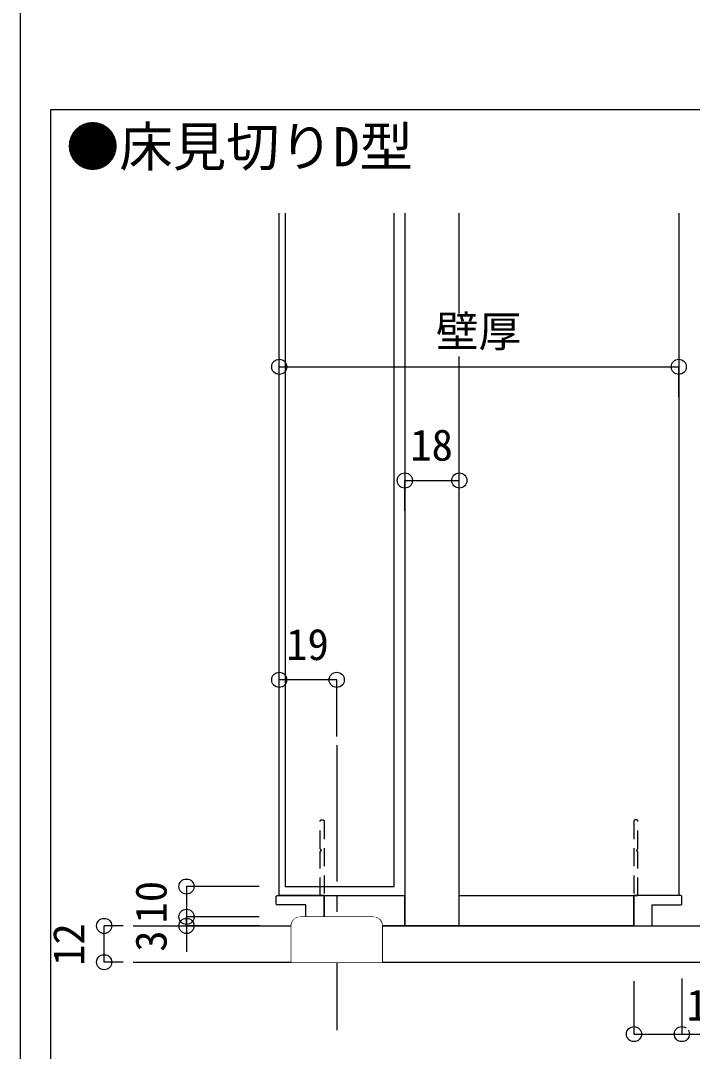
# Model space of a CAD drawing. Units: millimetres, scale not verified. Extents: x -1051 to 1051, y -744 to 744.
# Drawn here: x -987.5 to -765.5, y -568.7 to -228.1 of the extents above; entities that cross this region are included whole.
import ezdxf
from ezdxf.enums import TextEntityAlignment as Align

# ---------------------------------------------------------------- set-up
doc = ezdxf.new("R2010")
doc.units = ezdxf.units.MM
doc.header["$LTSCALE"] = 5
doc.linetypes.add('CHAIN2', pattern=[12, 9, -1, 1, -1])
doc.linetypes.add('DASHED1', pattern=[1.8, 1.2, -0.6])
for name, color, linetype in [('0-0', 7, 'Continuous'), ('5-0', 7, 'Continuous'), ('5-1', 5, 'Continuous')]:
    doc.layers.add(name, color=color, linetype=linetype)
doc.styles.add('ＭＳ ゴシック', font='')
doc.styles.get('ＭＳ ゴシック').set_extended_font_data('MS Gothic')

msp = doc.modelspace()

# ---------------------------------------------------------------- linework, layer by layer
at = {"layer": '0-0', "color": 2}
msp.add_line((-987.5, -687.5), (-987.5, 687.5), dxfattribs=at)
at = {"layer": '5-0', "linetype": 'CHAIN2'}
msp.add_line((-883.051, -467.508), (-883.051, -561.653), dxfattribs=at)
at = {"layer": '5-0', "linetype": 'DASHED1'}
for p, q in [((-888.251, -492.219), (-887.551, -492.219)), ((-887.251, -492.519), (-887.251, -517.219))]:
    msp.add_line(p, q, dxfattribs=at)
at = {"layer": '5-0', "color": 6, "linetype": 'DASHED1'}
for p, q in [((-784.851, -492.519), (-784.851, -517.219)), ((-783.851, -492.219), (-784.551, -492.219))]:
    msp.add_line(p, q, dxfattribs=at)
at = {"layer": '5-0'}
for p, q in [((-887.251, -527.219), (-887.251, -517.219)), ((-887.251, -517.219), (-860.551, -517.219)), ((-860.551, -527.219), (-860.551, -517.219)), ((-842.551, -527.219), (-842.551, -517.219)), ((-842.551, -517.219), (-784.851, -517.219)), ((-784.851, -527.219), (-784.851, -517.219)), ((-950.258, -527.219), (-700.722, -527.219)), ((-894.551, -527.219), (-894.551, -525.219)), ((-894.551, -525.219), (-892.551, -525.219)), ((-894.551, -527.219), (-892.551, -527.219)), ((-892.551, -527.219), (-892.551, -525.219)), ((-887.251, -527.219), (-860.551, -527.219)), ((-842.551, -527.219), (-784.851, -527.219)), ((-950.258, -539.219), (-700.722, -539.219))]:
    msp.add_line(p, q, dxfattribs=at)
for points in [[(-888.551, -492.519), (-888.546, -492.46), (-888.528, -492.404), (-888.501, -492.352), (-888.463, -492.306), (-888.418, -492.269), (-888.366, -492.241), (-888.31, -492.224), (-888.251, -492.219)], [(-887.551, -492.219), (-887.493, -492.224), (-887.437, -492.241), (-887.385, -492.269), (-887.339, -492.306), (-887.302, -492.352), (-887.274, -492.404), (-887.257, -492.46), (-887.251, -492.519)]]:
    msp.add_lwpolyline(points, dxfattribs=at)
at = {"layer": '5-0', "linetype": 'DASHED1'}
msp.add_lwpolyline([(-887.251, -517.219), (-888.551, -517.219), (-888.551, -502.719), (-888.051, -502.219), (-888.551, -501.719), (-888.551, -492.519)], dxfattribs=at)
at = {"layer": '5-0', "color": 6}
for points in [[(-784.551, -492.219), (-784.581, -492.22), (-784.61, -492.224), (-784.638, -492.232), (-784.666, -492.241), (-784.693, -492.254), (-784.718, -492.269), (-784.742, -492.287), (-784.783, -492.328), (-784.801, -492.352), (-784.816, -492.377), (-784.828, -492.404), (-784.838, -492.432), (-784.846, -492.46), (-784.85, -492.489), (-784.851, -492.519)], [(-783.551, -492.519), (-783.557, -492.46), (-783.574, -492.404), (-783.602, -492.352), (-783.639, -492.306), (-783.685, -492.269), (-783.737, -492.241), (-783.793, -492.224), (-783.851, -492.219)]]:
    msp.add_lwpolyline(points, dxfattribs=at)
at = {"layer": '5-0', "color": 6, "linetype": 'DASHED1'}
msp.add_lwpolyline([(-784.851, -517.219), (-783.551, -517.219), (-783.551, -502.719), (-784.051, -502.219), (-783.551, -501.719), (-783.551, -492.519)], dxfattribs=at)
at = {"layer": '5-0'}
for points in [[(-902.751, -517.219), (-887.251, -517.219), (-887.251, -526.919), (-887.257, -526.977), (-887.274, -527.033), (-887.302, -527.085), (-887.339, -527.131), (-887.385, -527.168), (-887.437, -527.196), (-887.493, -527.213), (-887.551, -527.219), (-892.951, -527.219), (-893.01, -527.213), (-893.066, -527.196), (-893.118, -527.168), (-893.163, -527.131), (-893.201, -527.085), (-893.228, -527.033), (-893.246, -526.977), (-893.251, -526.919), (-893.251, -520.219), (-902.751, -520.219), (-902.81, -520.213), (-902.866, -520.196), (-902.918, -520.168), (-902.963, -520.131), (-903.001, -520.085), (-903.028, -520.033), (-903.046, -519.977), (-903.051, -519.919), (-903.051, -517.519), (-903.046, -517.46), (-903.028, -517.404), (-903.001, -517.352), (-902.963, -517.306), (-902.918, -517.269), (-902.866, -517.241), (-902.81, -517.224)], [(-769.351, -517.219), (-784.851, -517.219), (-784.851, -526.919), (-784.846, -526.977), (-784.828, -527.033), (-784.801, -527.085), (-784.763, -527.131), (-784.718, -527.168), (-784.666, -527.196), (-784.61, -527.213), (-784.551, -527.219), (-779.151, -527.219), (-779.093, -527.213), (-779.037, -527.196), (-778.985, -527.168), (-778.939, -527.131), (-778.902, -527.085), (-778.874, -527.033), (-778.857, -526.977), (-778.851, -526.919), (-778.851, -520.219), (-769.351, -520.219), (-769.293, -520.213), (-769.237, -520.196), (-769.185, -520.168), (-769.139, -520.131), (-769.102, -520.085), (-769.074, -520.033), (-769.057, -519.977), (-769.051, -519.919), (-769.051, -517.519), (-769.057, -517.46), (-769.074, -517.404), (-769.102, -517.352), (-769.139, -517.306), (-769.185, -517.269), (-769.237, -517.241), (-769.293, -517.224)], [(-895.051, -524.219), (-871.051, -524.219), (-870.466, -524.276), (-869.903, -524.447), (-869.385, -524.724), (-868.93, -525.097), (-868.557, -525.552), (-868.28, -526.07), (-868.109, -526.633), (-868.051, -527.219), (-868.051, -539.219), (-898.051, -539.219), (-898.051, -527.219), (-897.994, -526.633), (-897.823, -526.07), (-897.546, -525.552), (-897.173, -525.097), (-896.718, -524.724), (-896.199, -524.447), (-895.637, -524.276)]]:
    msp.add_lwpolyline(points, close=True, dxfattribs=at)
at = {"layer": '5-1'}
for p, q in [((-902.051, -352.5), (-902.051, -342.5)), ((-902.051, -342.5), (-770.051, -342.5)), ((-770.051, -352.5), (-770.051, -342.5)), ((-860.551, -390.066), (-860.551, -380.066)), ((-860.551, -380.066), (-842.551, -380.066)), ((-842.551, -390.066), (-842.551, -380.066)), ((-902.051, -464.6), (-902.051, -445.938)), ((-883.051, -445.938), (-902.051, -445.938)), ((-883.051, -464.6), (-883.051, -445.938)), ((-908.731, -514.219), (-932.692, -514.219)), ((-932.692, -514.219), (-932.692, -524.219)), ((-932.692, -527.219), (-932.692, -524.219)), ((-908.731, -524.219), (-932.692, -524.219)), ((-953.595, -527.219), (-959.901, -527.219)), ((-959.901, -539.219), (-959.901, -527.219)), ((-908.731, -527.219), (-932.692, -527.219)), ((-953.595, -539.219), (-959.901, -539.219)), ((-784.851, -545.435), (-784.851, -562.955)), ((-784.851, -562.955), (-769.051, -562.955))]:
    msp.add_line(p, q, dxfattribs=at)
for points in [[(-908.731, -524.219), (-932.692, -524.219), (-932.692, -535.735)], [(-769.051, -544.617), (-769.051, -562.955), (-739.013, -562.955)]]:
    msp.add_lwpolyline(points, dxfattribs=at)
for centre in [(-902.051, -342.5), (-770.051, -342.5), (-860.551, -380.066), (-842.551, -380.066), (-902.051, -445.938), (-883.051, -445.938), (-932.692, -514.219), (-932.692, -524.219), (-959.901, -527.219), (-932.692, -527.219), (-959.901, -539.219), (-784.851, -562.955), (-769.051, -562.955)]:
    msp.add_circle(centre, 2.5, dxfattribs=at)

# ---------------------------------------------------------------- next in the draw order: wipeouts: each hides what was drawn before it
at = {"color": 7}
for points in [[(-858.748, -376.611), (-858.748, -362.5), (-844.355, -362.5), (-844.355, -376.611)], [(-899.748, -442.483), (-899.748, -428.372), (-885.355, -428.372), (-885.355, -442.483)], [(-963.356, -540.415), (-977.467, -540.415), (-977.467, -526.022), (-963.356, -526.022)], [(-936.147, -535.735), (-950.258, -535.735), (-950.258, -528.397), (-936.147, -528.397)], [(-767.517, -561.625), (-767.517, -547.514), (-739.013, -547.514), (-739.013, -561.625)]]:
    msp.add_wipeout(points, dxfattribs=at)

# ---------------------------------------------------------------- next in the draw order: linework, layer by layer
at = {"layer": '5-0'}
for points in [[(-770.051, -291.705), (-770.051, -517.219), (-784.851, -517.219), (-784.851, -527.219), (-887.251, -527.219), (-887.251, -517.219), (-902.051, -517.219), (-902.051, -291.705)], [(-900.051, -291.705), (-900.051, -514.219), (-864.051, -514.219), (-864.051, -291.705)], [(-860.551, -291.705), (-860.551, -527.219), (-842.551, -527.219), (-842.551, -291.705)]]:
    msp.add_lwpolyline(points, dxfattribs=at)
at = {"layer": '5-1'}
msp.add_circle((-932.692, -524.219), 2.5, dxfattribs=at)

# ---------------------------------------------------------------- next in the draw order: texts
at = {"layer": '5-1', "color": 7, "style": 'ＭＳ ゴシック'}
for s, p in [('18', (-858.748, -376.611)), ('19', (-899.748, -442.483)), ('15.8', (-767.517, -561.625))]:
    msp.add_text(s, height=10.35, dxfattribs=at).set_placement(p, align=Align.BOTTOM_LEFT)
for s, p in [('12', (-963.356, -540.415)), ('3', (-936.147, -535.735))]:
    msp.add_text(s, height=10.35, rotation=90, dxfattribs=at).set_placement(p, align=Align.BOTTOM_LEFT)

# ---------------------------------------------------------------- next in the draw order: wipeouts: each hides what was drawn before it
at = {"color": 7}
msp.add_wipeout([(-936.147, -526.415), (-950.258, -526.415), (-950.258, -512.022), (-936.147, -512.022)], dxfattribs=at)

# ---------------------------------------------------------------- next in the draw order: linework, layer by layer
at = {"layer": '5-0', "color": 3}
msp.add_lwpolyline([(-977.5, -257.5), (-492.5, -257.5), (-492.5, -577.5), (-977.5, -577.5)], close=True, dxfattribs=at)

# ---------------------------------------------------------------- next in the draw order: texts
at = {"layer": '5-1', "color": 7, "style": 'ＭＳ ゴシック'}
msp.add_text('10', height=10.35, rotation=90, dxfattribs=at).set_placement((-936.147, -526.415), align=Align.BOTTOM_LEFT)

# ---------------------------------------------------------------- next in the draw order: wipeouts: each hides what was drawn before it
for points in [[(-972.5, -280.139), (-972.5, -262.5), (-857.494, -262.5), (-857.494, -280.139)], [(-868.109, -526.633), (-868.051, -527.219), (-868.051, -539.219), (-868.051, -539.219)]]:
    msp.add_wipeout(points)
at = {"color": 7}
msp.add_wipeout([(-850.304, -339.045), (-850.304, -324.934), (-821.799, -324.934), (-821.799, -339.045)], dxfattribs=at)

# ---------------------------------------------------------------- next in the draw order: texts
at = {"layer": '5-0', "style": 'ＭＳ ゴシック'}
msp.add_text('●床見切りD型', height=12.93, dxfattribs=at).set_placement((-972.5, -280.139), align=Align.BOTTOM_LEFT)
at = {"layer": '5-1', "color": 7, "style": 'ＭＳ ゴシック'}
msp.add_text('壁厚', height=10.35, dxfattribs=at).set_placement((-850.304, -339.045), align=Align.BOTTOM_LEFT)

# ---------------------------------------------------------------- next in the draw order: wipeouts: each hides what was drawn before it
msp.add_wipeout([(-868.28, -526.07), (-868.109, -526.633), (-868.051, -539.219), (-868.051, -539.219)])

# ---------------------------------------------------------------- next in the draw order: wipeouts: each hides what was drawn before it
msp.add_wipeout([(-868.557, -525.552), (-868.28, -526.07), (-868.051, -539.219), (-868.051, -539.219)])

# ---------------------------------------------------------------- next in the draw order: wipeouts: each hides what was drawn before it
msp.add_wipeout([(-868.93, -525.097), (-868.557, -525.552), (-868.051, -539.219), (-868.051, -539.219)])

# ---------------------------------------------------------------- next in the draw order: wipeouts: each hides what was drawn before it
msp.add_wipeout([(-869.385, -524.724), (-868.93, -525.097), (-868.051, -539.219), (-868.051, -539.219)])

# ---------------------------------------------------------------- next in the draw order: wipeouts: each hides what was drawn before it
msp.add_wipeout([(-869.903, -524.447), (-869.385, -524.724), (-868.051, -539.219), (-868.051, -539.219)])

# ---------------------------------------------------------------- next in the draw order: wipeouts: each hides what was drawn before it
msp.add_wipeout([(-870.466, -524.276), (-869.903, -524.447), (-868.051, -539.219), (-868.051, -539.219)])

# ---------------------------------------------------------------- next in the draw order: wipeouts: each hides what was drawn before it
msp.add_wipeout([(-871.051, -524.219), (-870.466, -524.276), (-868.051, -539.219), (-868.051, -539.219)])

# ---------------------------------------------------------------- next in the draw order: wipeouts: each hides what was drawn before it
msp.add_wipeout([(-895.051, -524.219), (-871.051, -524.219), (-868.051, -539.219), (-868.051, -539.219)])

# ---------------------------------------------------------------- next in the draw order: wipeouts: each hides what was drawn before it
msp.add_wipeout([(-895.051, -524.219), (-868.051, -539.219), (-868.051, -539.219), (-868.051, -539.219)])

# ---------------------------------------------------------------- next in the draw order: wipeouts: each hides what was drawn before it
msp.add_wipeout([(-895.637, -524.276), (-895.051, -524.219), (-868.051, -539.219), (-868.051, -539.219)])

# ---------------------------------------------------------------- next in the draw order: wipeouts: each hides what was drawn before it
msp.add_wipeout([(-896.199, -524.447), (-895.637, -524.276), (-868.051, -539.219), (-868.051, -539.219)])

# ---------------------------------------------------------------- next in the draw order: wipeouts: each hides what was drawn before it
msp.add_wipeout([(-896.718, -524.724), (-896.199, -524.447), (-868.051, -539.219), (-868.051, -539.219)])

# ---------------------------------------------------------------- next in the draw order: wipeouts: each hides what was drawn before it
msp.add_wipeout([(-897.173, -525.097), (-896.718, -524.724), (-868.051, -539.219), (-868.051, -539.219)])

# ---------------------------------------------------------------- next in the draw order: wipeouts: each hides what was drawn before it
msp.add_wipeout([(-897.546, -525.552), (-897.173, -525.097), (-868.051, -539.219), (-868.051, -539.219)])

# ---------------------------------------------------------------- next in the draw order: wipeouts: each hides what was drawn before it
msp.add_wipeout([(-897.823, -526.07), (-897.546, -525.552), (-868.051, -539.219), (-868.051, -539.219)])

# ---------------------------------------------------------------- next in the draw order: wipeouts: each hides what was drawn before it
msp.add_wipeout([(-897.994, -526.633), (-897.823, -526.07), (-868.051, -539.219), (-868.051, -539.219)])

# ---------------------------------------------------------------- next in the draw order: wipeouts: each hides what was drawn before it
msp.add_wipeout([(-898.051, -539.219), (-897.994, -526.633), (-868.051, -539.219), (-868.051, -539.219)])

# ---------------------------------------------------------------- next in the draw order: wipeouts: each hides what was drawn before it
msp.add_wipeout([(-898.051, -527.219), (-897.994, -526.633), (-898.051, -539.219), (-898.051, -539.219)])

doc.saveas('drawing.dxf')
